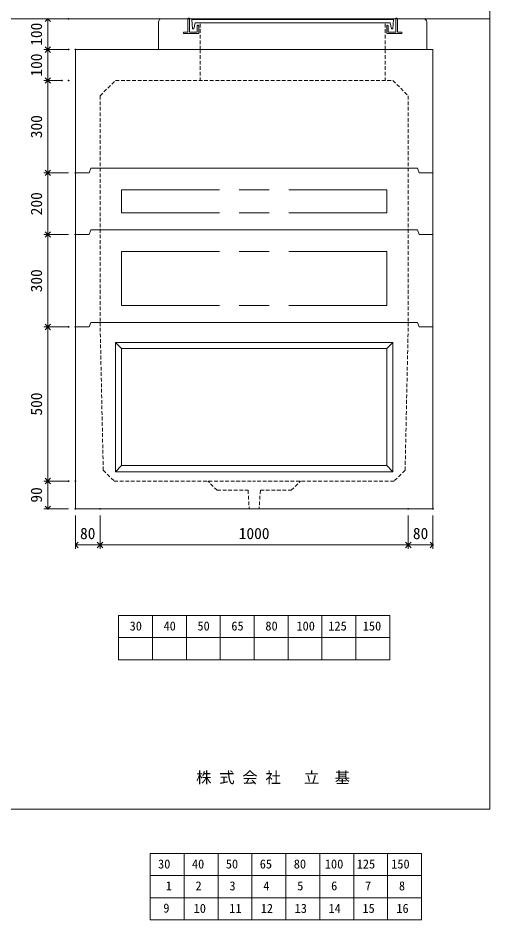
# Model space of a CAD drawing. Units: millimetres, scale not verified. Extents: x -4890 to 18490, y -2317 to 2317.
# Drawn here: x 3359 to 4890, y -2317 to 610 of the extents above; entities that cross this region are included whole.
import ezdxf
from ezdxf.enums import TextEntityAlignment as Align

# ---------------------------------------------------------------- set-up
doc = ezdxf.new("R2010")
doc.units = ezdxf.units.MM
doc.header["$LTSCALE"] = 10
doc.header["$PDMODE"] = 32
doc.header["$PDSIZE"] = 2
doc.linetypes.add('DASHED1', pattern=[1.8, 1.2, -0.6])
doc.linetypes.add('USER2', pattern=[50.8, 31.75, -6.35, 6.35, -6.35])
doc.layers.add('0-1_Defpoints', color=7, linetype='Continuous')
for name, color, linetype, lineweight in [('0-2_waku', 7, 'Continuous', 18), ('0-3_gaikei', 7, 'Continuous', 18), ('0-4_kakure', 7, 'DASHED1', 5), ('0-5_sunpou', 7, 'Continuous', 5), ('0-9_uchigawa', 6, 'Continuous', 18), ('0-B_futa', 3, 'Continuous', 18), ('0-C_GL', 4, 'Continuous', 18), ('0-E_文字１', 7, 'Continuous', 18), ('1-3_uchigawa2', 6, 'USER2', 18), ('1-5_文字２', 7, 'Continuous', 5)]:
    doc.layers.add(name, color=color, linetype=linetype, lineweight=lineweight)
doc.styles.add('ＭＳ ゴシック', font='')
doc.styles.get('ＭＳ ゴシック').set_extended_font_data('MS Gothic')

# ---------------------------------------------------------------- blocks, each defined once
blk = doc.blocks.new('_Open90')
at = {"layer": '0-5_sunpou'}
blk.add_line((0, 0), (-1, 0), dxfattribs=at)
blk.add_lwpolyline([(-0.5, 0.5), (0, 0), (-0.5, -0.5)], dxfattribs=at)
blk = doc.blocks.new('D54')
at = {"layer": '0-1_Defpoints'}
for p in [(4992.32, 1204.36), (5072.32, 1204.36), (5072.32, 1086.94)]:
    blk.add_point(p, dxfattribs=at)
at = {"layer": '0-5_sunpou'}
for p, q in [((4992.32, 1182.36), (4992.32, 1073.94)), ((5072.32, 1182.36), (5072.32, 1073.94)), ((5010.32, 1086.94), (5054.32, 1086.94))]:
    blk.add_line(p, q, dxfattribs=at)
at = {"layer": '0-5_sunpou', "xscale": 18, "yscale": 18, "rotation": 180}
blk.add_blockref('_Open90', (4992.32, 1086.94), dxfattribs=at)
at = {"layer": '0-5_sunpou', "xscale": 18, "yscale": 18}
blk.add_blockref('_Open90', (5072.32, 1086.94), dxfattribs=at)
at = {"layer": '0-5_sunpou', "style": 'ＭＳ ゴシック'}
blk.add_text('80', height=36.66, dxfattribs=at).set_placement((5007.32, 1094.94), align=Align.BOTTOM_LEFT)
blk = doc.blocks.new('D55')
at = {"layer": '0-1_Defpoints'}
for p in [(5072.32, 1204.36), (6072.32, 1204.36), (6072.32, 1086.94)]:
    blk.add_point(p, dxfattribs=at)
at = {"layer": '0-5_sunpou'}
for p, q in [((5072.32, 1182.36), (5072.32, 1073.94)), ((6072.32, 1182.36), (6072.32, 1073.94)), ((5090.32, 1086.94), (6054.32, 1086.94))]:
    blk.add_line(p, q, dxfattribs=at)
at = {"layer": '0-5_sunpou', "xscale": 18, "yscale": 18, "rotation": 180}
blk.add_blockref('_Open90', (5072.32, 1086.94), dxfattribs=at)
at = {"layer": '0-5_sunpou', "xscale": 18, "yscale": 18}
blk.add_blockref('_Open90', (6072.32, 1086.94), dxfattribs=at)
at = {"layer": '0-5_sunpou', "style": 'ＭＳ ゴシック'}
blk.add_text('1000', height=36.66, dxfattribs=at).set_placement((5522.32, 1094.94), align=Align.BOTTOM_LEFT)
blk = doc.blocks.new('D56')
at = {"layer": '0-1_Defpoints'}
for p in [(6072.32, 1204.36), (6152.32, 1204.36), (6152.32, 1086.94)]:
    blk.add_point(p, dxfattribs=at)
at = {"layer": '0-5_sunpou'}
for p, q in [((6072.32, 1182.36), (6072.32, 1073.94)), ((6152.32, 1182.36), (6152.32, 1073.94)), ((6090.32, 1086.94), (6134.32, 1086.94))]:
    blk.add_line(p, q, dxfattribs=at)
at = {"layer": '0-5_sunpou', "xscale": 18, "yscale": 18, "rotation": 180}
blk.add_blockref('_Open90', (6072.32, 1086.94), dxfattribs=at)
at = {"layer": '0-5_sunpou', "xscale": 18, "yscale": 18}
blk.add_blockref('_Open90', (6152.32, 1086.94), dxfattribs=at)
at = {"layer": '0-5_sunpou', "style": 'ＭＳ ゴシック'}
blk.add_text('80', height=36.66, dxfattribs=at).set_placement((6087.32, 1094.94), align=Align.BOTTOM_LEFT)
blk = doc.blocks.new('D57')
at = {"layer": '0-1_Defpoints'}
for p in [(4992.32, 1294.36), (4903, 1204.36), (4992.32, 1204.36)]:
    blk.add_point(p, dxfattribs=at)
at = {"layer": '0-5_sunpou'}
for p, q in [((4970.32, 1294.36), (4890, 1294.36)), ((4903, 1276.36), (4903, 1222.36)), ((4970.32, 1204.36), (4890, 1204.36))]:
    blk.add_line(p, q, dxfattribs=at)
at = {"layer": '0-5_sunpou', "xscale": 18, "yscale": 18}
for p, rotation in [((4903, 1294.36), 90), ((4903, 1204.36), 270)]:
    blk.add_blockref('_Open90', p, dxfattribs=dict(at, rotation=rotation))
at = {"layer": '0-5_sunpou', "style": 'ＭＳ ゴシック'}
blk.add_text('90', height=36.66, rotation=90, dxfattribs=at).set_placement((4895, 1224.36), align=Align.BOTTOM_LEFT)
blk = doc.blocks.new('D58')
at = {"layer": '0-1_Defpoints'}
for p in [(4992.32, 1794.36), (4903, 1294.36), (4970.32, 1294.36)]:
    blk.add_point(p, dxfattribs=at)
at = {"layer": '0-5_sunpou'}
for p, q in [((4970.32, 1794.36), (4890, 1794.36)), ((4903, 1776.36), (4903, 1312.36)), ((4948.32, 1294.36), (4890, 1294.36))]:
    blk.add_line(p, q, dxfattribs=at)
at = {"layer": '0-5_sunpou', "xscale": 18, "yscale": 18}
for p, rotation in [((4903, 1794.36), 90), ((4903, 1294.36), 270)]:
    blk.add_blockref('_Open90', p, dxfattribs=dict(at, rotation=rotation))
at = {"layer": '0-5_sunpou', "style": 'ＭＳ ゴシック'}
blk.add_text('500', height=36.66, rotation=90, dxfattribs=at).set_placement((4895, 1506.86), align=Align.BOTTOM_LEFT)
blk = doc.blocks.new('D59')
at = {"layer": '0-1_Defpoints'}
for p in [(4970.32, 2794.36), (4903, 2694.36), (4992.32, 2694.36)]:
    blk.add_point(p, dxfattribs=at)
at = {"layer": '0-5_sunpou'}
for p, q in [((4948.32, 2794.36), (4890, 2794.36)), ((4903, 2776.36), (4903, 2712.36)), ((4970.32, 2694.36), (4890, 2694.36))]:
    blk.add_line(p, q, dxfattribs=at)
at = {"layer": '0-5_sunpou', "xscale": 18, "yscale": 18}
for p, rotation in [((4903, 2794.36), 90), ((4903, 2694.36), 270)]:
    blk.add_blockref('_Open90', p, dxfattribs=dict(at, rotation=rotation))
at = {"layer": '0-5_sunpou', "style": 'ＭＳ ゴシック'}
blk.add_text('100', height=36.66, rotation=90, dxfattribs=at).set_placement((4895, 2706.86), align=Align.BOTTOM_LEFT)
blk = doc.blocks.new('D60')
at = {"layer": '0-1_Defpoints'}
for p in [(4970.32, 2694.36), (4903, 2594.36), (4970.32, 2594.36)]:
    blk.add_point(p, dxfattribs=at)
at = {"layer": '0-5_sunpou'}
for p, q in [((4948.32, 2694.36), (4890, 2694.36)), ((4903, 2676.36), (4903, 2612.36)), ((4948.32, 2594.36), (4890, 2594.36))]:
    blk.add_line(p, q, dxfattribs=at)
at = {"layer": '0-5_sunpou', "xscale": 18, "yscale": 18}
for p, rotation in [((4903, 2694.36), 90), ((4903, 2594.36), 270)]:
    blk.add_blockref('_Open90', p, dxfattribs=dict(at, rotation=rotation))
at = {"layer": '0-5_sunpou', "style": 'ＭＳ ゴシック'}
blk.add_text('100', height=36.66, rotation=90, dxfattribs=at).set_placement((4895, 2606.86), align=Align.BOTTOM_LEFT)
blk = doc.blocks.new('D61')
at = {"layer": '0-1_Defpoints'}
for p in [(4948.32, 2594.36), (4903, 2294.36), (4992.32, 2294.36)]:
    blk.add_point(p, dxfattribs=at)
at = {"layer": '0-5_sunpou'}
for p, q in [((4926.32, 2594.36), (4890, 2594.36)), ((4903, 2576.36), (4903, 2312.36)), ((4970.32, 2294.36), (4890, 2294.36))]:
    blk.add_line(p, q, dxfattribs=at)
at = {"layer": '0-5_sunpou', "xscale": 18, "yscale": 18}
for p, rotation in [((4903, 2594.36), 90), ((4903, 2294.36), 270)]:
    blk.add_blockref('_Open90', p, dxfattribs=dict(at, rotation=rotation))
at = {"layer": '0-5_sunpou', "style": 'ＭＳ ゴシック'}
blk.add_text('300', height=36.66, rotation=90, dxfattribs=at).set_placement((4895, 2406.86), align=Align.BOTTOM_LEFT)
blk = doc.blocks.new('D62')
at = {"layer": '0-1_Defpoints'}
for p in [(4992.32, 2294.36), (4903, 2094.36), (4992.32, 2094.36)]:
    blk.add_point(p, dxfattribs=at)
at = {"layer": '0-5_sunpou'}
for p, q in [((4970.32, 2294.36), (4890, 2294.36)), ((4903, 2276.36), (4903, 2112.36)), ((4970.32, 2094.36), (4890, 2094.36))]:
    blk.add_line(p, q, dxfattribs=at)
at = {"layer": '0-5_sunpou', "xscale": 18, "yscale": 18}
for p, rotation in [((4903, 2294.36), 90), ((4903, 2094.36), 270)]:
    blk.add_blockref('_Open90', p, dxfattribs=dict(at, rotation=rotation))
at = {"layer": '0-5_sunpou', "style": 'ＭＳ ゴシック'}
blk.add_text('200', height=36.66, rotation=90, dxfattribs=at).set_placement((4895, 2156.86), align=Align.BOTTOM_LEFT)
blk = doc.blocks.new('D63')
at = {"layer": '0-1_Defpoints'}
for p in [(4992.32, 2094.36), (4903, 1794.36), (4970.32, 1794.36)]:
    blk.add_point(p, dxfattribs=at)
at = {"layer": '0-5_sunpou'}
for p, q in [((4970.32, 2094.36), (4890, 2094.36)), ((4903, 2076.36), (4903, 1812.36)), ((4948.32, 1794.36), (4890, 1794.36))]:
    blk.add_line(p, q, dxfattribs=at)
at = {"layer": '0-5_sunpou', "xscale": 18, "yscale": 18}
for p, rotation in [((4903, 2094.36), 90), ((4903, 1794.36), 270)]:
    blk.add_blockref('_Open90', p, dxfattribs=dict(at, rotation=rotation))
at = {"layer": '0-5_sunpou', "style": 'ＭＳ ゴシック'}
blk.add_text('300', height=36.66, rotation=90, dxfattribs=at).set_placement((4895, 1906.86), align=Align.BOTTOM_LEFT)

msp = doc.modelspace()

# ---------------------------------------------------------------- linework, layer by layer
at = {"layer": '0-2_waku'}
for p, q in [((4890, 2317.13), (4890, -1957.87)), ((3685, -1328.87), (3685, -1472.87)), ((3685, -1328.87), (3685, -1472.87)), ((3685, -1328.87), (3685, -1472.87)), ((3685, -1328.87), (3685, -1472.87)), ((3685, -1328.87), (4565, -1328.87)), ((3795, -1328.87), (3795, -1472.87)), ((3905, -1328.87), (3905, -1472.87)), ((3905, -1328.87), (3905, -1472.87)), ((4015, -1328.87), (4015, -1472.87)), ((4125, -1328.87), (4125, -1472.87)), ((4235, -1328.87), (4235, -1472.87)), ((4345, -1328.87), (4345, -1472.87)), ((4455, -1328.87), (4455, -1472.87)), ((4565, -1328.87), (4565, -1472.87)), ((3685, -1400.87), (4565, -1400.87)), ((3685, -1472.87), (4565, -1472.87)), ((-1230, -1957.87), (4890, -1957.87)), ((-1230, -1957.87), (4890, -1957.87))]:
    msp.add_line(p, q, dxfattribs=at)
at = {"layer": '0-3_gaikei'}
for p, q in [((3815, 507.13), (3815, 597.13)), ((3825, 607.13), (3910, 607.13)), ((4590, 607.13), (4675, 607.13)), ((4685, 507.13), (4685, 597.13)), ((3545, 507.13), (4705, 507.13)), ((3545, 507.13), (3545, -882.87)), ((3545, 507.13), (4705, 507.13)), ((4705, 507.13), (4705, -882.87)), ((3595, 122.13), (3590, 107.13)), ((4125, 122.13), (3595, 122.13)), ((4655, 122.13), (4125, 122.13)), ((4655, 122.13), (4660, 107.13)), ((3590, 107.13), (3545, 107.13)), ((4705, 107.13), (4660, 107.13)), ((4680, 107.13), (4705, 107.13)), ((4680, 107.13), (4705, 107.13)), ((3595, -77.87), (3590, -92.87)), ((4125, -77.87), (3595, -77.87)), ((4655, -77.87), (4125, -77.87)), ((4655, -77.87), (4660, -92.87)), ((3590, -92.87), (3545, -92.87)), ((4705, -92.87), (4660, -92.87)), ((4680, -92.87), (4705, -92.87)), ((4680, -92.87), (4705, -92.87)), ((3595, -377.87), (3590, -392.87)), ((4125, -377.87), (3595, -377.87)), ((4655, -377.87), (4125, -377.87)), ((4655, -377.87), (4660, -392.87)), ((3545, -392.87), (3545, -982.87)), ((3590, -392.87), (3545, -392.87)), ((4705, -392.87), (4660, -392.87)), ((4680, -392.87), (4705, -392.87)), ((4680, -392.87), (4705, -392.87))]:
    msp.add_line(p, q, dxfattribs=at)
msp.add_lwpolyline([(3545, -982.87), (4705, -982.87), (4705, -392.87)], dxfattribs=at)
for centre, radius, start, end in [((3824.42, 597.71), 9.44, 86.47383, 183.52617), ((4675.33, 597.46), 9.68, 358.04251, 91.95749)]:
    msp.add_arc(centre, radius, start, end, dxfattribs=at)
at = {"layer": '0-4_kakure'}
for p, q in [((3950, 507.13), (3950, 593.63)), ((4550, 507.13), (4550, 593.63)), ((3950, 507.13), (3950, 407.13)), ((4550, 507.13), (4550, 407.13)), ((3625, 357.13), (3675, 407.13)), ((3675, 407.13), (4575, 407.13)), ((4575, 407.13), (4625, 357.13)), ((3625, 357.13), (3625, -377.87)), ((4625, 357.13), (4625, -377.87)), ((3635.32, -857.87), (3625, -377.87)), ((4625, -377.87), (4614.68, -857.87)), ((3635.32, -857.87), (3671.08, -892.87)), ((4614.68, -857.87), (4578.92, -892.87)), ((3671.08, -892.87), (4125, -892.87)), ((4005, -922.87), (3975, -892.87)), ((4578.92, -892.87), (4125, -892.87)), ((4245, -922.87), (4275, -892.87)), ((4005, -922.87), (4105, -922.87)), ((4105, -922.87), (4109, -982.87)), ((4145, -922.87), (4141, -982.87)), ((4145, -922.87), (4245, -922.87))]:
    msp.add_line(p, q, dxfattribs=at)
at = {"layer": '0-9_uchigawa'}
for p, q in [((3675, -442.87), (3695, -462.87)), ((3675, -862.87), (3675, -442.87)), ((3695, -462.87), (4125, -462.87)), ((3695, -842.87), (3695, -462.87)), ((4555, -842.87), (4555, -462.87)), ((4575, -862.87), (4575, -442.87)), ((3675, -862.87), (3695, -842.87)), ((3695, -842.87), (4555, -842.87)), ((4575, -862.87), (4555, -842.87)), ((3675, -862.87), (4575, -862.87))]:
    msp.add_line(p, q, dxfattribs=at)
for points in [[(3675, -442.87), (4125, -442.87), (4575, -442.87)], [(4125, -462.87), (4555, -462.87), (4575, -442.87)]]:
    msp.add_lwpolyline(points, dxfattribs=at)
at = {"layer": '0-B_futa'}
for p, q in [((3910, 607.13), (3910, 564.13)), ((3912, 609.13), (3915, 609.13)), ((3915, 609.13), (3915, 564.13)), ((3922.81, 604.63), (4577.14, 604.63)), ((3922.81, 604.63), (3925.3, 574.63)), ((3933.33, 593.63), (3929.01, 574.63)), ((3933.33, 593.63), (4566.67, 593.63)), ((3942, 586.13), (3943, 586.13)), ((4558, 586.13), (4557, 586.13)), ((4566.67, 593.63), (4570.99, 574.63)), ((4577.14, 604.63), (4574.89, 574.63)), ((4585, 609.13), (4585, 564.13)), ((4585, 609.13), (4588, 609.13)), ((4590, 607.13), (4590, 564.13)), ((3895, 562.13), (3895, 561.13)), ((3897, 564.13), (3910, 564.13)), ((3945, 559.13), (3897, 559.13)), ((3915, 564.13), (3940, 564.13)), ((3925.3, 574.63), (3929.01, 574.63)), ((3940, 584.13), (3940, 564.13)), ((3945, 584.13), (3945, 559.13)), ((4555, 584.13), (4555, 559.13)), ((4555, 559.13), (4603, 559.13)), ((4560, 584.13), (4560, 564.13)), ((4585, 564.13), (4560, 564.13)), ((4574.89, 574.63), (4570.99, 574.63)), ((4603, 564.13), (4590, 564.13)), ((4605, 562.13), (4605, 561.13))]:
    msp.add_line(p, q, dxfattribs=at)
for centre, start, end in [((3912, 607.13), 90, 180), ((3942, 584.13), 90, 180), ((3943, 584.13), 0, 90), ((4557, 584.13), 90, 180), ((4558, 584.13), 0, 90), ((4588, 607.13), 0, 90), ((3897, 562.13), 90, 180), ((3897, 561.13), 180, 270), ((4603, 562.13), 0, 90), ((4603, 561.13), 270, 0)]:
    msp.add_arc(centre, 2, start, end, dxfattribs=at)
at = {"layer": '0-C_GL'}
for p, q in [((-1230.28, 607.13), (4889.72, 607.13)), ((-1230, 607.13), (4890, 607.13)), ((-1230, 607.13), (4890, 607.13))]:
    msp.add_line(p, q, dxfattribs=at)
at = {"layer": '1-3_uchigawa2'}
for p, q in [((3695, 52.13), (4125, 52.13)), ((3695, 52.13), (3695, -22.87)), ((4555, 52.13), (4125, 52.13)), ((4555, 52.13), (4555, -22.87)), ((3695, -22.87), (4125, -22.87)), ((4555, -22.87), (4125, -22.87)), ((3695, -147.87), (4125, -147.87)), ((3695, -147.87), (3695, -322.87)), ((4555, -147.87), (4125, -147.87)), ((4555, -147.87), (4555, -322.87)), ((3695, -322.87), (4125, -322.87)), ((4555, -322.87), (4125, -322.87))]:
    msp.add_line(p, q, dxfattribs=at)
at = {"layer": '1-5_文字２'}
for p, q in [((3787.92, -2101.12), (3787.92, -2245.12)), ((3787.92, -2101.12), (3787.92, -2245.12)), ((3787.92, -2101.12), (3787.92, -2245.12)), ((3787.92, -2101.12), (3787.92, -2245.12)), ((3787.92, -2101.12), (4667.92, -2101.12)), ((3787.92, -2101.12), (3787.92, -2245.12)), ((3787.92, -2101.12), (3787.92, -2245.12)), ((3787.92, -2101.12), (3787.92, -2245.12)), ((3787.92, -2101.12), (3787.92, -2245.12)), ((3787.92, -2101.12), (4667.92, -2101.12)), ((3897.92, -2101.12), (3897.92, -2245.12)), ((3897.92, -2101.12), (3897.92, -2245.12)), ((4007.92, -2101.12), (4007.92, -2245.12)), ((4007.92, -2101.12), (4007.92, -2245.12)), ((4007.92, -2101.12), (4007.92, -2245.12)), ((4007.92, -2101.12), (4007.92, -2245.12)), ((4117.92, -2101.12), (4117.92, -2245.12)), ((4117.92, -2101.12), (4117.92, -2245.12)), ((4227.92, -2101.12), (4227.92, -2245.12)), ((4227.92, -2101.12), (4227.92, -2245.12)), ((4337.92, -2101.12), (4337.92, -2245.12)), ((4337.92, -2101.12), (4337.92, -2245.12)), ((4447.92, -2101.12), (4447.92, -2245.12)), ((4447.92, -2101.12), (4447.92, -2245.12)), ((4557.92, -2101.12), (4557.92, -2245.12)), ((4557.92, -2101.12), (4557.92, -2245.12)), ((4667.92, -2101.12), (4667.92, -2245.12)), ((4667.92, -2101.12), (4667.92, -2245.12)), ((3787.92, -2173.12), (4667.92, -2173.12)), ((3787.92, -2173.12), (4667.92, -2173.12)), ((3787.92, -2245.12), (4667.92, -2245.12)), ((3787.92, -2245.12), (4667.92, -2245.12)), ((3787.92, -2245.12), (3787.92, -2317.12)), ((3787.92, -2245.12), (3787.92, -2317.12)), ((3787.92, -2245.12), (3787.92, -2317.12)), ((3787.92, -2245.12), (3787.92, -2317.12)), ((3787.92, -2245.12), (4667.92, -2245.12)), ((3787.92, -2245.12), (3787.92, -2317.12)), ((3787.92, -2245.12), (3787.92, -2317.12)), ((3787.92, -2245.12), (3787.92, -2317.12)), ((3787.92, -2245.12), (3787.92, -2317.12)), ((3787.92, -2245.12), (4667.92, -2245.12)), ((3897.92, -2245.12), (3897.92, -2317.12)), ((3897.92, -2245.12), (3897.92, -2317.12)), ((4007.92, -2245.12), (4007.92, -2317.12)), ((4007.92, -2245.12), (4007.92, -2317.12)), ((4007.92, -2245.12), (4007.92, -2317.12)), ((4007.92, -2245.12), (4007.92, -2317.12)), ((4117.92, -2245.12), (4117.92, -2317.12)), ((4117.92, -2245.12), (4117.92, -2317.12)), ((4227.92, -2245.12), (4227.92, -2317.12)), ((4227.92, -2245.12), (4227.92, -2317.12)), ((4337.92, -2245.12), (4337.92, -2317.12)), ((4337.92, -2245.12), (4337.92, -2317.12)), ((4447.92, -2245.12), (4447.92, -2317.12)), ((4447.92, -2245.12), (4447.92, -2317.12)), ((4557.92, -2245.12), (4557.92, -2317.12)), ((4557.92, -2245.12), (4557.92, -2317.12)), ((4667.92, -2245.12), (4667.92, -2317.12)), ((4667.92, -2245.12), (4667.92, -2317.12)), ((3787.92, -2317.12), (4667.92, -2317.12)), ((3787.92, -2317.12), (4667.92, -2317.12))]:
    msp.add_line(p, q, dxfattribs=at)

# ---------------------------------------------------------------- block references
at = {"layer": '0-5_sunpou'}
for name in ['D59', 'D60', 'D61', 'D62', 'D63', 'D58', 'D57', 'D54', 'D55', 'D56']:
    msp.add_blockref(name, (-1447.32, -2187.23), dxfattribs=at)

# ---------------------------------------------------------------- texts
at = {"layer": '0-E_文字１', "style": 'ＭＳ ゴシック'}
for s, height, p in [('30', 29.33, (3720.92, -1386.68)), ('40', 29.33, (3830.92, -1386.68)), ('50', 29.33, (3940.92, -1386.68)), ('65', 29.33, (4050.92, -1386.68)), ('80', 29.33, (4161.33, -1386.68)), ('100', 29.33, (4262.2, -1386.68)), ('125', 29.33, (4365.59, -1386.68)), ('150', 29.33, (4477.36, -1386.68)), ('株 式 会 社 \u3000立\u3000基', 36.66, (3936.53, -1884.23))]:
    msp.add_text(s, height=height, dxfattribs=at).set_placement(p, align=Align.BOTTOM_LEFT)
at = {"layer": '1-5_文字２', "style": 'ＭＳ ゴシック'}
for s, p in [('30', (3813.07, -2158.94)), ('30', (3813.07, -2158.94)), ('40', (3923.07, -2158.94)), ('40', (3923.07, -2158.94)), ('50', (4033.07, -2158.94)), ('50', (4033.07, -2158.94)), ('65', (4143.07, -2158.94)), ('65', (4143.07, -2158.94)), ('80', (4253.48, -2158.94)), ('80', (4253.48, -2158.94)), ('100', (4354.36, -2158.94)), ('100', (4354.36, -2158.94)), ('125', (4457.74, -2158.94)), ('125', (4457.74, -2158.94)), ('150', (4569.51, -2158.94)), ('150', (4569.51, -2158.94)), ('1', (3838.22, -2229.97)), ('2', (3934.66, -2229.97)), ('3', (4044.66, -2229.97)), ('4', (4154.66, -2229.97)), ('5', (4264.66, -2229.97)), ('6', (4374.66, -2229.97)), ('7', (4484.66, -2229.97)), ('8', (4594.66, -2229.97)), ('9', (3830.15, -2301.97)), ('10', (3928.57, -2302.94)), ('11', (4044.07, -2302.94)), ('12', (4146.28, -2302.94)), ('13', (4256.28, -2302.94)), ('14', (4366.28, -2302.94)), ('15', (4476.28, -2302.94)), ('16', (4586.28, -2302.94))]:
    msp.add_text(s, height=29.33, dxfattribs=at).set_placement(p, align=Align.BOTTOM_LEFT)

doc.saveas('drawing.dxf')
